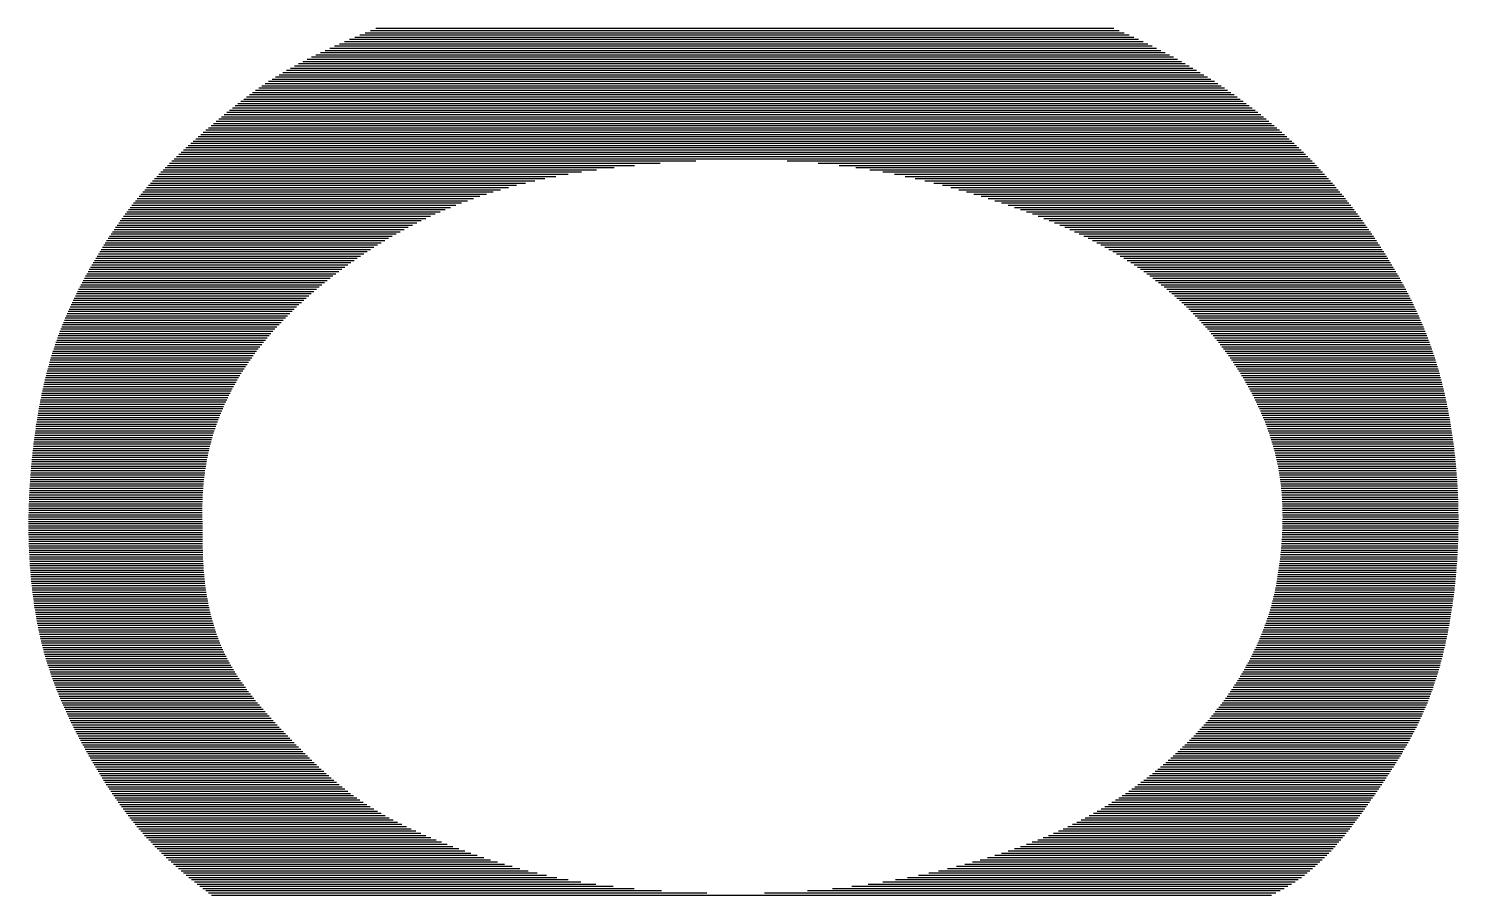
# Model space of a CAD drawing. Extents: x -4 to 6083, y -4 to 8618.
# Drawn here: x 361.67 to 405.31, y 134.04 to 160.5 of the extents above; entities that cross this region are included whole.
import ezdxf
from ezdxf.enums import TextEntityAlignment as Align

# ---------------------------------------------------------------- set-up
doc = ezdxf.new("R2010")
doc.units = 0
doc.header["$LTSCALE"] = 45
doc.header["$MEASUREMENT"] = 0
doc.layers.add('RLA-FORMATO', color=7, linetype='CONTINUOUS')
doc.layers.add('RLA-LOGO', color=7, linetype='CONTINUOUS')
doc.styles.add('ROMAND', font='romand', dxfattribs={"height": 31.5})
doc.styles.add('ROMANS', font='ROMANS.shx', dxfattribs={"height": 16.875})

# ---------------------------------------------------------------- blocks, each defined once
blk = doc.blocks.new('viñeta-rl')
at = {"layer": 'RLA-LOGO', "color": 8, "true_color": 0x707070}
for p, q in [((-99.216, 270.001), (-99.216, 266.179)), ((-99.171, 270.009), (-99.171, 266.199)), ((-99.126, 270.018), (-99.126, 266.219)), ((-99.081, 270.026), (-99.081, 266.237)), ((-99.036, 270.034), (-99.036, 266.256)), ((-98.991, 270.042), (-98.991, 266.274)), ((-98.946, 270.049), (-98.946, 266.291)), ((-98.901, 270.056), (-98.901, 266.308)), ((-98.856, 270.064), (-98.856, 266.325)), ((-98.811, 270.071), (-98.811, 266.341)), ((-98.766, 270.078), (-98.766, 266.357)), ((-98.721, 270.084), (-98.721, 266.372)), ((-98.676, 270.091), (-98.676, 266.387)), ((-98.631, 270.097), (-98.631, 266.401)), ((-98.586, 270.103), (-98.586, 266.415)), ((-98.541, 270.109), (-98.541, 266.429)), ((-98.496, 270.115), (-98.496, 266.442)), ((-98.451, 270.12), (-98.451, 266.455)), ((-98.406, 270.126), (-98.406, 266.467)), ((-98.361, 270.131), (-98.361, 266.478)), ((-98.316, 270.136), (-98.316, 266.49)), ((-98.271, 270.141), (-98.271, 266.5)), ((-98.226, 270.146), (-98.226, 266.511)), ((-98.181, 270.15), (-98.181, 266.521)), ((-98.136, 270.155), (-98.136, 266.53)), ((-98.091, 270.159), (-98.091, 266.539)), ((-98.046, 270.163), (-98.046, 266.548)), ((-98.001, 270.167), (-98.001, 266.556)), ((-97.956, 270.171), (-97.956, 266.564)), ((-97.911, 270.174), (-97.911, 266.571)), ((-97.866, 270.177), (-97.866, 266.578)), ((-97.821, 270.181), (-97.821, 266.584)), ((-97.776, 270.184), (-97.776, 266.59)), ((-97.731, 270.187), (-97.731, 266.595)), ((-97.686, 270.189), (-97.686, 266.601)), ((-97.641, 270.192), (-97.641, 266.605)), ((-97.596, 270.194), (-97.596, 266.61)), ((-97.551, 270.196), (-97.551, 266.614)), ((-97.506, 270.198), (-97.506, 266.617)), ((-97.461, 270.2), (-97.461, 266.62)), ((-97.416, 270.202), (-97.416, 266.623)), ((-97.371, 270.203), (-97.371, 266.626)), ((-97.326, 270.205), (-97.326, 266.628)), ((-97.281, 270.206), (-97.281, 266.63)), ((-97.236, 270.207), (-97.236, 266.631)), ((-97.191, 270.208), (-97.191, 266.632)), ((-97.146, 270.208), (-97.146, 266.633)), ((-97.101, 270.209), (-97.101, 266.633)), ((-97.056, 270.209), (-97.056, 266.634)), ((-97.011, 270.209), (-97.011, 266.633)), ((-96.966, 270.209), (-96.966, 266.633)), ((-96.921, 270.209), (-96.921, 266.632)), ((-96.876, 270.209), (-96.876, 266.631)), ((-96.831, 270.208), (-96.831, 266.629)), ((-96.786, 270.208), (-96.786, 266.628)), ((-96.741, 270.207), (-96.741, 266.626)), ((-96.696, 270.206), (-96.696, 266.624)), ((-96.651, 270.205), (-96.651, 266.621)), ((-96.606, 270.203), (-96.606, 266.618)), ((-96.561, 270.202), (-96.561, 266.615)), ((-96.516, 270.2), (-96.516, 266.612)), ((-96.471, 270.198), (-96.471, 266.608)), ((-96.426, 270.196), (-96.426, 266.604)), ((-96.381, 270.194), (-96.381, 266.6)), ((-96.336, 270.192), (-96.336, 266.596)), ((-96.291, 270.189), (-96.291, 266.591)), ((-96.246, 270.187), (-96.246, 266.586)), ((-96.201, 270.184), (-96.201, 266.581)), ((-96.156, 270.181), (-96.156, 266.576)), ((-96.111, 270.178), (-96.111, 266.57)), ((-96.066, 270.174), (-96.066, 266.564)), ((-96.021, 270.171), (-96.021, 266.558)), ((-95.976, 270.167), (-95.976, 266.552)), ((-95.931, 270.163), (-95.931, 266.545)), ((-95.886, 270.159), (-95.886, 266.538)), ((-95.841, 270.155), (-95.841, 266.531)), ((-95.796, 270.151), (-95.796, 266.523)), ((-95.751, 270.146), (-95.751, 266.516)), ((-95.706, 270.142), (-95.706, 266.507)), ((-95.661, 270.137), (-95.661, 266.499)), ((-95.616, 270.132), (-95.616, 266.49)), ((-95.571, 270.127), (-95.571, 266.481)), ((-95.526, 270.121), (-95.526, 266.471)), ((-95.481, 270.116), (-95.481, 266.461)), ((-95.436, 270.11), (-95.436, 266.45)), ((-95.391, 270.104), (-95.391, 266.439)), ((-95.346, 270.098), (-95.346, 266.428)), ((-95.301, 270.092), (-95.301, 266.416)), ((-95.256, 270.086), (-95.256, 266.403)), ((-95.211, 270.079), (-95.211, 266.391)), ((-95.166, 270.072), (-95.166, 266.378)), ((-95.121, 270.065), (-95.121, 266.364)), ((-95.076, 270.058), (-95.076, 266.35)), ((-95.031, 270.051), (-95.031, 266.335)), ((-94.986, 270.043), (-94.986, 266.32)), ((-94.941, 270.036), (-94.941, 266.305)), ((-94.896, 270.028), (-94.896, 266.289)), ((-94.851, 270.02), (-94.851, 266.273)), ((-94.806, 270.011), (-94.806, 266.256)), ((-94.761, 270.003), (-94.761, 266.239)), ((-100.341, 269.713), (-100.341, 265.531)), ((-100.296, 269.728), (-100.296, 265.563)), ((-100.251, 269.742), (-100.251, 265.594)), ((-100.206, 269.756), (-100.206, 265.625)), ((-100.161, 269.77), (-100.161, 265.655)), ((-100.116, 269.783), (-100.116, 265.685)), ((-100.071, 269.796), (-100.071, 265.715)), ((-100.026, 269.809), (-100.026, 265.743)), ((-99.981, 269.822), (-99.981, 265.772)), ((-99.936, 269.834), (-99.936, 265.799)), ((-99.891, 269.846), (-99.891, 265.827)), ((-99.846, 269.858), (-99.846, 265.854)), ((-99.801, 269.87), (-99.801, 265.88)), ((-99.756, 269.881), (-99.756, 265.906)), ((-99.711, 269.893), (-99.711, 265.931)), ((-99.666, 269.903), (-99.666, 265.956)), ((-99.621, 269.914), (-99.621, 265.981)), ((-99.576, 269.925), (-99.576, 266.005)), ((-99.531, 269.935), (-99.531, 266.028)), ((-99.486, 269.945), (-99.486, 266.051)), ((-99.441, 269.955), (-99.441, 266.074)), ((-99.396, 269.964), (-99.396, 266.096)), ((-99.351, 269.974), (-99.351, 266.117)), ((-99.306, 269.983), (-99.306, 266.138)), ((-99.261, 269.992), (-99.261, 266.159)), ((-94.716, 269.994), (-94.716, 266.221)), ((-94.671, 269.985), (-94.671, 266.203)), ((-94.626, 269.976), (-94.626, 266.184)), ((-94.581, 269.967), (-94.581, 266.165)), ((-94.536, 269.957), (-94.536, 266.146)), ((-94.491, 269.947), (-94.491, 266.126)), ((-94.446, 269.937), (-94.446, 266.105)), ((-94.401, 269.927), (-94.401, 266.085)), ((-94.356, 269.916), (-94.356, 266.063)), ((-94.311, 269.905), (-94.311, 266.041)), ((-94.266, 269.894), (-94.266, 266.019)), ((-94.221, 269.883), (-94.221, 265.996)), ((-94.176, 269.871), (-94.176, 265.973)), ((-94.131, 269.86), (-94.131, 265.949)), ((-94.086, 269.847), (-94.086, 265.925)), ((-94.041, 269.835), (-94.041, 265.9)), ((-93.996, 269.822), (-93.996, 265.875)), ((-93.951, 269.809), (-93.951, 265.85)), ((-93.906, 269.796), (-93.906, 265.823)), ((-93.861, 269.783), (-93.861, 265.797)), ((-93.816, 269.769), (-93.816, 265.769)), ((-93.771, 269.755), (-93.771, 265.742)), ((-93.726, 269.74), (-93.726, 265.713)), ((-93.681, 269.726), (-93.681, 265.685)), ((-93.636, 269.711), (-93.636, 265.655)), ((-101.106, 269.421), (-101.106, 264.898)), ((-101.061, 269.44), (-101.061, 264.94)), ((-101.016, 269.46), (-101.016, 264.982)), ((-100.971, 269.479), (-100.971, 265.023)), ((-100.926, 269.497), (-100.926, 265.063)), ((-100.881, 269.516), (-100.881, 265.103)), ((-100.836, 269.534), (-100.836, 265.142)), ((-100.791, 269.552), (-100.791, 265.18)), ((-100.746, 269.569), (-100.746, 265.218)), ((-100.701, 269.587), (-100.701, 265.255)), ((-100.656, 269.603), (-100.656, 265.292)), ((-100.611, 269.62), (-100.611, 265.328)), ((-100.566, 269.636), (-100.566, 265.363)), ((-100.521, 269.652), (-100.521, 265.398)), ((-100.476, 269.668), (-100.476, 265.432)), ((-100.431, 269.683), (-100.431, 265.465)), ((-100.386, 269.698), (-100.386, 265.498)), ((-93.591, 269.695), (-93.591, 265.625)), ((-93.546, 269.679), (-93.546, 265.595)), ((-93.501, 269.663), (-93.501, 265.564)), ((-93.456, 269.647), (-93.456, 265.533)), ((-93.411, 269.63), (-93.411, 265.501)), ((-93.366, 269.613), (-93.366, 265.468)), ((-93.321, 269.596), (-93.321, 265.435)), ((-93.276, 269.578), (-93.276, 265.401)), ((-93.231, 269.559), (-93.231, 265.367)), ((-93.186, 269.541), (-93.186, 265.332)), ((-93.141, 269.522), (-93.141, 265.296)), ((-93.096, 269.502), (-93.096, 265.26)), ((-93.051, 269.482), (-93.051, 265.224)), ((-93.006, 269.462), (-93.006, 265.186)), ((-92.961, 269.441), (-92.961, 265.149)), ((-92.916, 269.42), (-92.916, 265.11)), ((-101.691, 269.137), (-101.691, 264.273)), ((-101.646, 269.161), (-101.646, 264.327)), ((-101.601, 269.184), (-101.601, 264.379)), ((-101.556, 269.207), (-101.556, 264.431)), ((-101.511, 269.23), (-101.511, 264.481)), ((-101.466, 269.252), (-101.466, 264.531)), ((-101.421, 269.274), (-101.421, 264.579)), ((-101.376, 269.296), (-101.376, 264.627)), ((-101.331, 269.318), (-101.331, 264.674)), ((-101.286, 269.339), (-101.286, 264.721)), ((-101.241, 269.36), (-101.241, 264.766)), ((-101.196, 269.38), (-101.196, 264.811)), ((-101.151, 269.401), (-101.151, 264.855)), ((-92.871, 269.399), (-92.871, 265.071)), ((-92.826, 269.377), (-92.826, 265.031)), ((-92.781, 269.354), (-92.781, 264.991)), ((-92.736, 269.331), (-92.736, 264.95)), ((-92.691, 269.308), (-92.691, 264.908)), ((-92.646, 269.285), (-92.646, 264.866)), ((-92.601, 269.261), (-92.601, 264.823)), ((-92.556, 269.236), (-92.556, 264.779)), ((-92.511, 269.211), (-92.511, 264.735)), ((-92.466, 269.186), (-92.466, 264.69)), ((-92.421, 269.161), (-92.421, 264.644)), ((-92.376, 269.135), (-92.376, 264.598)), ((-102.186, 268.857), (-102.186, 263.61)), ((-102.141, 268.884), (-102.141, 263.677)), ((-102.096, 268.911), (-102.096, 263.742)), ((-102.051, 268.937), (-102.051, 263.806)), ((-102.006, 268.963), (-102.006, 263.869)), ((-101.961, 268.989), (-101.961, 263.93)), ((-101.916, 269.015), (-101.916, 263.99)), ((-101.871, 269.04), (-101.871, 264.049)), ((-101.826, 269.065), (-101.826, 264.107)), ((-101.781, 269.089), (-101.781, 264.163)), ((-101.736, 269.113), (-101.736, 264.219)), ((-92.331, 269.109), (-92.331, 264.551)), ((-92.286, 269.082), (-92.286, 264.503)), ((-92.241, 269.055), (-92.241, 264.455)), ((-92.196, 269.028), (-92.196, 264.406)), ((-92.151, 269.001), (-92.151, 264.356)), ((-92.106, 268.973), (-92.106, 264.305)), ((-92.061, 268.945), (-92.061, 264.253)), ((-92.016, 268.916), (-92.016, 264.201)), ((-91.971, 268.887), (-91.971, 264.148)), ((-91.926, 268.858), (-91.926, 264.094)), ((-102.636, 268.572), (-102.636, 262.851)), ((-102.591, 268.602), (-102.591, 262.935)), ((-102.546, 268.631), (-102.546, 263.017)), ((-102.501, 268.661), (-102.501, 263.098)), ((-102.456, 268.69), (-102.456, 263.176)), ((-102.411, 268.718), (-102.411, 263.253)), ((-102.366, 268.747), (-102.366, 263.327)), ((-102.321, 268.775), (-102.321, 263.401)), ((-102.276, 268.803), (-102.276, 263.472)), ((-102.231, 268.83), (-102.231, 263.542)), ((-91.881, 268.829), (-91.881, 264.039)), ((-91.836, 268.8), (-91.836, 263.983)), ((-91.791, 268.77), (-91.791, 263.926)), ((-91.746, 268.74), (-91.746, 263.868)), ((-91.701, 268.71), (-91.701, 263.809)), ((-91.656, 268.679), (-91.656, 263.75)), ((-91.611, 268.649), (-91.611, 263.689)), ((-91.566, 268.618), (-91.566, 263.627)), ((-91.521, 268.587), (-91.521, 263.564)), ((-91.476, 268.556), (-91.476, 263.5)), ((-103.086, 268.257), (-103.086, 261.884)), ((-103.041, 268.29), (-103.041, 261.992)), ((-102.996, 268.322), (-102.996, 262.097)), ((-102.951, 268.355), (-102.951, 262.2)), ((-102.906, 268.386), (-102.906, 262.3)), ((-102.861, 268.418), (-102.861, 262.398)), ((-102.816, 268.449), (-102.816, 262.493)), ((-102.771, 268.48), (-102.771, 262.586)), ((-102.726, 268.511), (-102.726, 262.676)), ((-102.681, 268.542), (-102.681, 262.765)), ((-91.431, 268.525), (-91.431, 263.434)), ((-91.386, 268.494), (-91.386, 263.367)), ((-91.341, 268.462), (-91.341, 263.299)), ((-91.296, 268.43), (-91.296, 263.23)), ((-91.251, 268.399), (-91.251, 263.159)), ((-91.206, 268.367), (-91.206, 263.087)), ((-91.161, 268.335), (-91.161, 263.013)), ((-91.116, 268.303), (-91.116, 262.937)), ((-91.071, 268.27), (-91.071, 262.86)), ((-103.446, 267.983), (-103.446, 260.913)), ((-103.401, 268.018), (-103.401, 261.045)), ((-103.356, 268.054), (-103.356, 261.174)), ((-103.311, 268.088), (-103.311, 261.3)), ((-103.266, 268.123), (-103.266, 261.423)), ((-103.221, 268.157), (-103.221, 261.543)), ((-103.176, 268.19), (-103.176, 261.659)), ((-103.131, 268.224), (-103.131, 261.773)), ((-91.026, 268.237), (-91.026, 262.781)), ((-90.981, 268.204), (-90.981, 262.699)), ((-90.936, 268.171), (-90.936, 262.616)), ((-90.891, 268.138), (-90.891, 262.531)), ((-90.846, 268.104), (-90.846, 262.444)), ((-90.801, 268.069), (-90.801, 262.354)), ((-90.756, 268.035), (-90.756, 262.262)), ((-90.711, 268), (-90.711, 262.167)), ((-90.666, 267.964), (-90.666, 262.07)), ((-103.806, 267.686), (-103.806, 259.71)), ((-103.761, 267.725), (-103.761, 259.878)), ((-103.716, 267.763), (-103.716, 260.041)), ((-103.671, 267.8), (-103.671, 260.197)), ((-103.626, 267.838), (-103.626, 260.349)), ((-103.581, 267.875), (-103.581, 260.496)), ((-103.536, 267.911), (-103.536, 260.638)), ((-103.491, 267.947), (-103.491, 260.778)), ((-90.621, 267.928), (-90.621, 261.969)), ((-90.576, 267.891), (-90.576, 261.866)), ((-90.531, 267.854), (-90.531, 261.76)), ((-90.486, 267.816), (-90.486, 261.65)), ((-90.441, 267.778), (-90.441, 261.537)), ((-90.396, 267.739), (-90.396, 261.421)), ((-90.351, 267.699), (-90.351, 261.3)), ((-104.121, 267.405), (-104.121, 258.236)), ((-104.076, 267.447), (-104.076, 258.495)), ((-104.031, 267.488), (-104.031, 258.732)), ((-103.986, 267.528), (-103.986, 258.951)), ((-103.941, 267.568), (-103.941, 259.156)), ((-103.896, 267.608), (-103.896, 259.35)), ((-103.851, 267.647), (-103.851, 259.534)), ((-90.306, 267.658), (-90.306, 261.176)), ((-90.261, 267.617), (-90.261, 261.047)), ((-90.216, 267.574), (-90.216, 260.913)), ((-90.171, 267.531), (-90.171, 260.774)), ((-90.126, 267.486), (-90.126, 260.63)), ((-90.081, 267.44), (-90.081, 260.481)), ((-90.036, 267.393), (-90.036, 260.325)), ((-104.436, 267.101), (-104.436, 244.171)), ((-104.391, 267.146), (-104.391, 244.123)), ((-104.346, 267.19), (-104.346, 244.076)), ((-104.301, 267.234), (-104.301, 256.549)), ((-104.256, 267.278), (-104.256, 257.182)), ((-104.211, 267.321), (-104.211, 257.606)), ((-104.166, 267.363), (-104.166, 257.945)), ((-89.991, 267.344), (-89.991, 260.163)), ((-89.946, 267.294), (-89.946, 259.994)), ((-89.901, 267.243), (-89.901, 259.816)), ((-89.856, 267.189), (-89.856, 259.63)), ((-89.811, 267.133), (-89.811, 259.433)), ((-104.706, 266.818), (-104.706, 244.464)), ((-104.661, 266.867), (-104.661, 244.414)), ((-104.616, 266.915), (-104.616, 244.365)), ((-104.571, 266.962), (-104.571, 244.315)), ((-104.526, 267.009), (-104.526, 244.267)), ((-104.481, 267.055), (-104.481, 244.218)), ((-89.766, 267.076), (-89.766, 259.223)), ((-89.721, 267.015), (-89.721, 259)), ((-89.676, 266.952), (-89.676, 258.758)), ((-89.631, 266.886), (-89.631, 258.494)), ((-89.586, 266.815), (-89.586, 258.201)), ((-104.976, 266.514), (-104.976, 244.774)), ((-104.931, 266.566), (-104.931, 244.721)), ((-104.886, 266.618), (-104.886, 244.669)), ((-104.841, 266.669), (-104.841, 244.617)), ((-104.796, 266.719), (-104.796, 244.566)), ((-104.751, 266.769), (-104.751, 244.515)), ((-89.541, 266.741), (-89.541, 257.868)), ((-89.496, 266.663), (-89.496, 257.473)), ((-89.451, 266.581), (-89.451, 256.965)), ((-105.201, 266.242), (-105.201, 245.041)), ((-105.156, 266.298), (-105.156, 244.987)), ((-105.111, 266.353), (-105.111, 244.933)), ((-105.066, 266.407), (-105.066, 244.88)), ((-105.021, 266.461), (-105.021, 244.827)), ((-89.406, 266.496), (-89.406, 256.088)), ((-89.361, 266.409), (-89.361, 244.837)), ((-105.426, 265.953), (-105.426, 245.318)), ((-105.381, 266.012), (-105.381, 245.262)), ((-105.336, 266.071), (-105.336, 245.206)), ((-105.291, 266.129), (-105.291, 245.151)), ((-105.246, 266.186), (-105.246, 245.096)), ((-105.651, 265.644), (-105.651, 245.611)), ((-105.606, 265.707), (-105.606, 245.551)), ((-105.561, 265.77), (-105.561, 245.492)), ((-105.516, 265.832), (-105.516, 245.433)), ((-105.471, 265.893), (-105.471, 245.375)), ((-105.831, 265.381), (-105.831, 245.864)), ((-105.786, 265.448), (-105.786, 245.799)), ((-105.741, 265.514), (-105.741, 245.735)), ((-105.696, 265.579), (-105.696, 245.673)), ((-106.011, 265.103), (-106.011, 246.139)), ((-105.966, 265.174), (-105.966, 246.068)), ((-105.921, 265.244), (-105.921, 245.998)), ((-105.876, 265.313), (-105.876, 245.93)), ((-106.191, 264.807), (-106.191, 246.444)), ((-106.146, 264.883), (-106.146, 246.365)), ((-106.101, 264.957), (-106.101, 246.288)), ((-106.056, 265.03), (-106.056, 246.213)), ((-106.371, 264.493), (-106.371, 246.78)), ((-106.326, 264.573), (-106.326, 246.693)), ((-106.281, 264.652), (-106.281, 246.608)), ((-106.236, 264.73), (-106.236, 246.525)), ((-106.506, 264.243), (-106.506, 247.052)), ((-106.461, 264.328), (-106.461, 246.959)), ((-106.416, 264.411), (-106.416, 246.868)), ((-106.641, 263.98), (-106.641, 247.341)), ((-106.596, 264.069), (-106.596, 247.243)), ((-106.551, 264.157), (-106.551, 247.147)), ((-106.821, 263.605), (-106.821, 247.75)), ((-106.776, 263.702), (-106.776, 247.646)), ((-106.731, 263.796), (-106.731, 247.543)), ((-106.686, 263.889), (-106.686, 247.441)), ((-106.911, 263.407), (-106.911, 247.963)), ((-106.866, 263.507), (-106.866, 247.856)), ((-107.001, 263.199), (-107.001, 248.178)), ((-106.956, 263.304), (-106.956, 248.07)), ((-89.406, 254.917), (-89.406, 244.777)), ((-104.301, 254.69), (-104.301, 244.03)), ((-104.256, 253.964), (-104.256, 243.984)), ((-89.451, 253.994), (-89.451, 244.718)), ((-104.211, 253.446), (-104.211, 243.939)), ((-89.496, 253.439), (-89.496, 244.659)), ((-104.166, 253.027), (-104.166, 243.894)), ((-89.541, 253.008), (-89.541, 244.601)), ((-104.121, 252.672), (-104.121, 243.85)), ((-89.586, 252.655), (-89.586, 244.544)), ((-104.076, 252.364), (-104.076, 243.806)), ((-89.631, 252.355), (-89.631, 244.488)), ((-104.031, 252.091), (-104.031, 243.763)), ((-89.676, 252.094), (-89.676, 244.432)), ((-103.986, 251.845), (-103.986, 243.721)), ((-89.721, 251.863), (-89.721, 244.377)), ((-103.941, 251.621), (-103.941, 243.679)), ((-103.896, 251.415), (-103.896, 243.637)), ((-89.811, 251.461), (-89.811, 244.27)), ((-89.766, 251.654), (-89.766, 244.323)), ((-103.851, 251.224), (-103.851, 243.596)), ((-89.901, 251.113), (-89.901, 244.165)), ((-89.856, 251.282), (-89.856, 244.217)), ((-103.806, 251.045), (-103.806, 243.556)), ((-103.761, 250.878), (-103.761, 243.516)), ((-89.991, 250.801), (-89.991, 244.063)), ((-89.946, 250.953), (-89.946, 244.114)), ((-103.716, 250.72), (-103.716, 243.477)), ((-103.671, 250.571), (-103.671, 243.438)), ((-90.081, 250.513), (-90.081, 243.964)), ((-90.036, 250.654), (-90.036, 244.013)), ((-103.626, 250.43), (-103.626, 243.4)), ((-103.581, 250.295), (-103.581, 243.362)), ((-90.171, 250.245), (-90.171, 243.869)), ((-90.126, 250.377), (-90.126, 243.916)), ((-103.536, 250.166), (-103.536, 243.325)), ((-103.491, 250.043), (-103.491, 243.288)), ((-90.261, 249.991), (-90.261, 243.776)), ((-90.216, 250.116), (-90.216, 243.822)), ((-103.446, 249.924), (-103.446, 243.252)), ((-103.401, 249.81), (-103.401, 243.216)), ((-103.356, 249.7), (-103.356, 243.181)), ((-90.351, 249.75), (-90.351, 243.686)), ((-90.306, 249.869), (-90.306, 243.731)), ((-103.311, 249.593), (-103.311, 243.147)), ((-103.266, 249.49), (-103.266, 243.112)), ((-103.221, 249.39), (-103.221, 243.079)), ((-90.486, 249.409), (-90.486, 243.558)), ((-90.441, 249.52), (-90.441, 243.6)), ((-90.396, 249.634), (-90.396, 243.643)), ((-103.176, 249.292), (-103.176, 243.045)), ((-103.131, 249.198), (-103.131, 243.012)), ((-103.086, 249.105), (-103.086, 242.98)), ((-90.621, 249.093), (-90.621, 243.436)), ((-90.576, 249.196), (-90.576, 243.476)), ((-90.531, 249.301), (-90.531, 243.516)), ((-103.041, 249.015), (-103.041, 242.948)), ((-102.996, 248.927), (-102.996, 242.916)), ((-102.951, 248.841), (-102.951, 242.884)), ((-90.756, 248.802), (-90.756, 243.32)), ((-90.711, 248.897), (-90.711, 243.358)), ((-90.666, 248.994), (-90.666, 243.396)), ((-102.906, 248.757), (-102.906, 242.853)), ((-102.861, 248.675), (-102.861, 242.823)), ((-102.816, 248.594), (-102.816, 242.792)), ((-102.771, 248.516), (-102.771, 242.762)), ((-90.891, 248.535), (-90.891, 243.21)), ((-90.846, 248.622), (-90.846, 243.246)), ((-90.801, 248.711), (-90.801, 243.283)), ((-102.726, 248.438), (-102.726, 242.733)), ((-102.681, 248.362), (-102.681, 242.703)), ((-102.636, 248.288), (-102.636, 242.675)), ((-102.591, 248.215), (-102.591, 242.646)), ((-91.071, 248.213), (-91.071, 243.071)), ((-91.026, 248.29), (-91.026, 243.105)), ((-90.981, 248.369), (-90.981, 243.139)), ((-90.936, 248.451), (-90.936, 243.174)), ((-102.546, 248.143), (-102.546, 242.618)), ((-102.501, 248.072), (-102.501, 242.589)), ((-102.456, 248.003), (-102.456, 242.562)), ((-102.411, 247.935), (-102.411, 242.534)), ((-91.251, 247.925), (-91.251, 242.94)), ((-91.206, 247.994), (-91.206, 242.972)), ((-91.161, 248.065), (-91.161, 243.004)), ((-91.116, 248.138), (-91.116, 243.037)), ((-102.366, 247.868), (-102.366, 242.507)), ((-102.321, 247.802), (-102.321, 242.48)), ((-102.276, 247.737), (-102.276, 242.454)), ((-102.231, 247.673), (-102.231, 242.427)), ((-102.186, 247.61), (-102.186, 242.401)), ((-91.476, 247.608), (-91.476, 242.785)), ((-91.431, 247.668), (-91.431, 242.815)), ((-91.386, 247.729), (-91.386, 242.846)), ((-91.341, 247.793), (-91.341, 242.877)), ((-91.296, 247.858), (-91.296, 242.908)), ((-102.141, 247.548), (-102.141, 242.375)), ((-102.096, 247.486), (-102.096, 242.35)), ((-102.051, 247.426), (-102.051, 242.325)), ((-102.006, 247.367), (-102.006, 242.3)), ((-101.961, 247.308), (-101.961, 242.275)), ((-91.701, 247.327), (-91.701, 242.639)), ((-91.656, 247.381), (-91.656, 242.668)), ((-91.611, 247.436), (-91.611, 242.696)), ((-91.566, 247.492), (-91.566, 242.726)), ((-91.521, 247.549), (-91.521, 242.755)), ((-101.916, 247.25), (-101.916, 242.251)), ((-101.871, 247.193), (-101.871, 242.227)), ((-101.826, 247.137), (-101.826, 242.203)), ((-101.781, 247.081), (-101.781, 242.179)), ((-101.736, 247.027), (-101.736, 242.156)), ((-91.971, 247.023), (-91.971, 242.474)), ((-91.926, 247.071), (-91.926, 242.501)), ((-91.881, 247.121), (-91.881, 242.528)), ((-91.836, 247.171), (-91.836, 242.555)), ((-91.791, 247.222), (-91.791, 242.583)), ((-91.746, 247.274), (-91.746, 242.611)), ((-101.691, 246.973), (-101.691, 242.133)), ((-101.646, 246.92), (-101.646, 242.11)), ((-101.601, 246.867), (-101.601, 242.088)), ((-101.556, 246.816), (-101.556, 242.066)), ((-101.511, 246.765), (-101.511, 242.044)), ((-92.241, 246.741), (-92.241, 242.317)), ((-92.196, 246.787), (-92.196, 242.343)), ((-92.151, 246.833), (-92.151, 242.368)), ((-92.106, 246.879), (-92.106, 242.394)), ((-92.061, 246.927), (-92.061, 242.421)), ((-92.016, 246.974), (-92.016, 242.447)), ((-101.466, 246.714), (-101.466, 242.023)), ((-101.421, 246.665), (-101.421, 242.002)), ((-101.376, 246.616), (-101.376, 241.981)), ((-101.331, 246.568), (-101.331, 241.96)), ((-101.286, 246.521), (-101.286, 241.94)), ((-101.241, 246.475), (-101.241, 241.92)), ((-92.511, 246.474), (-92.511, 242.169)), ((-92.466, 246.518), (-92.466, 242.193)), ((-92.421, 246.562), (-92.421, 242.217)), ((-92.376, 246.606), (-92.376, 242.242)), ((-92.331, 246.651), (-92.331, 242.267)), ((-92.286, 246.696), (-92.286, 242.292)), ((-101.196, 246.429), (-101.196, 241.9)), ((-101.151, 246.384), (-101.151, 241.881)), ((-101.106, 246.339), (-101.106, 241.861)), ((-101.061, 246.295), (-101.061, 241.843)), ((-101.016, 246.252), (-101.016, 241.824)), ((-100.971, 246.21), (-100.971, 241.806)), ((-100.926, 246.168), (-100.926, 241.788)), ((-92.826, 246.173), (-92.826, 242.006)), ((-92.781, 246.215), (-92.781, 242.029)), ((-92.736, 246.257), (-92.736, 242.051)), ((-92.691, 246.3), (-92.691, 242.074)), ((-92.646, 246.343), (-92.646, 242.098)), ((-92.601, 246.387), (-92.601, 242.121)), ((-92.556, 246.43), (-92.556, 242.145)), ((-100.881, 246.127), (-100.881, 241.77)), ((-100.836, 246.087), (-100.836, 241.753)), ((-100.791, 246.047), (-100.791, 241.736)), ((-100.746, 246.009), (-100.746, 241.719)), ((-100.701, 245.97), (-100.701, 241.703)), ((-100.656, 245.933), (-100.656, 241.687)), ((-100.611, 245.896), (-100.611, 241.671)), ((-100.566, 245.859), (-100.566, 241.656)), ((-93.141, 245.887), (-93.141, 241.857)), ((-93.096, 245.927), (-93.096, 241.877)), ((-93.051, 245.967), (-93.051, 241.898)), ((-93.006, 246.007), (-93.006, 241.919)), ((-92.961, 246.048), (-92.961, 241.941)), ((-92.916, 246.089), (-92.916, 241.962)), ((-92.871, 246.131), (-92.871, 241.984)), ((-100.521, 245.823), (-100.521, 241.641)), ((-100.476, 245.788), (-100.476, 241.626)), ((-100.431, 245.754), (-100.431, 241.611)), ((-100.386, 245.72), (-100.386, 241.597)), ((-100.341, 245.687), (-100.341, 241.583)), ((-100.296, 245.654), (-100.296, 241.569)), ((-100.251, 245.622), (-100.251, 241.556)), ((-100.206, 245.591), (-100.206, 241.543)), ((-93.501, 245.592), (-93.501, 241.703)), ((-93.456, 245.627), (-93.456, 241.721)), ((-93.411, 245.662), (-93.411, 241.74)), ((-93.366, 245.698), (-93.366, 241.759)), ((-93.321, 245.735), (-93.321, 241.778)), ((-93.276, 245.772), (-93.276, 241.797)), ((-93.231, 245.81), (-93.231, 241.817)), ((-93.186, 245.849), (-93.186, 241.837)), ((-100.161, 245.56), (-100.161, 241.53)), ((-100.116, 245.53), (-100.116, 241.517)), ((-100.071, 245.5), (-100.071, 241.505)), ((-100.026, 245.471), (-100.026, 241.493)), ((-99.981, 245.443), (-99.981, 241.481)), ((-99.936, 245.415), (-99.936, 241.47)), ((-99.891, 245.388), (-99.891, 241.458)), ((-99.846, 245.361), (-99.846, 241.447)), ((-99.801, 245.335), (-99.801, 241.437)), ((-99.756, 245.31), (-99.756, 241.426)), ((-99.711, 245.285), (-99.711, 241.416)), ((-93.951, 245.282), (-93.951, 241.537)), ((-93.906, 245.31), (-93.906, 241.553)), ((-93.861, 245.339), (-93.861, 241.568)), ((-93.816, 245.368), (-93.816, 241.584)), ((-93.771, 245.398), (-93.771, 241.6)), ((-93.726, 245.428), (-93.726, 241.616)), ((-93.681, 245.46), (-93.681, 241.633)), ((-93.636, 245.492), (-93.636, 241.65)), ((-93.591, 245.525), (-93.591, 241.667)), ((-93.546, 245.558), (-93.546, 241.685)), ((-99.666, 245.26), (-99.666, 241.406)), ((-99.621, 245.236), (-99.621, 241.396)), ((-99.576, 245.213), (-99.576, 241.386)), ((-99.531, 245.19), (-99.531, 241.377)), ((-99.486, 245.168), (-99.486, 241.367)), ((-99.441, 245.146), (-99.441, 241.358)), ((-99.396, 245.125), (-99.396, 241.35)), ((-99.351, 245.104), (-99.351, 241.341)), ((-99.306, 245.084), (-99.306, 241.333)), ((-99.261, 245.064), (-99.261, 241.324)), ((-99.216, 245.045), (-99.216, 241.316)), ((-99.171, 245.026), (-99.171, 241.308)), ((-99.126, 245.008), (-99.126, 241.301)), ((-99.081, 244.99), (-99.081, 241.293)), ((-94.536, 244.99), (-94.536, 241.369)), ((-94.491, 245.008), (-94.491, 241.38)), ((-94.446, 245.027), (-94.446, 241.392)), ((-94.401, 245.046), (-94.401, 241.403)), ((-94.356, 245.067), (-94.356, 241.415)), ((-94.311, 245.088), (-94.311, 241.428)), ((-94.266, 245.109), (-94.266, 241.44)), ((-94.221, 245.132), (-94.221, 241.453)), ((-94.176, 245.155), (-94.176, 241.466)), ((-94.131, 245.179), (-94.131, 241.48)), ((-94.086, 245.204), (-94.086, 241.494)), ((-94.041, 245.229), (-94.041, 241.508)), ((-93.996, 245.255), (-93.996, 241.523)), ((-99.036, 244.973), (-99.036, 241.286)), ((-98.991, 244.956), (-98.991, 241.279)), ((-98.946, 244.94), (-98.946, 241.272)), ((-98.901, 244.924), (-98.901, 241.265)), ((-98.856, 244.909), (-98.856, 241.259)), ((-98.811, 244.894), (-98.811, 241.252)), ((-98.766, 244.88), (-98.766, 241.246)), ((-98.721, 244.866), (-98.721, 241.24)), ((-98.676, 244.852), (-98.676, 241.234)), ((-98.631, 244.839), (-98.631, 241.228)), ((-98.586, 244.827), (-98.586, 241.222)), ((-98.541, 244.815), (-98.541, 241.217)), ((-98.496, 244.803), (-98.496, 241.212)), ((-98.451, 244.792), (-98.451, 241.206)), ((-98.406, 244.781), (-98.406, 241.201)), ((-98.361, 244.771), (-98.361, 241.196)), ((-98.316, 244.761), (-98.316, 241.192)), ((-98.271, 244.752), (-98.271, 241.187)), ((-98.226, 244.743), (-98.226, 241.182)), ((-98.181, 244.734), (-98.181, 241.178)), ((-98.136, 244.726), (-98.136, 241.174)), ((-98.091, 244.718), (-98.091, 241.17)), ((-98.046, 244.711), (-98.046, 241.166)), ((-98.001, 244.704), (-98.001, 241.162)), ((-97.956, 244.698), (-97.956, 241.158)), ((-97.911, 244.692), (-97.911, 241.155)), ((-95.841, 244.689), (-95.841, 241.161)), ((-95.796, 244.694), (-95.796, 241.165)), ((-95.751, 244.699), (-95.751, 241.17)), ((-95.706, 244.704), (-95.706, 241.174)), ((-95.661, 244.71), (-95.661, 241.179)), ((-95.616, 244.716), (-95.616, 241.184)), ((-95.571, 244.723), (-95.571, 241.189)), ((-95.526, 244.729), (-95.526, 241.194)), ((-95.481, 244.736), (-95.481, 241.2)), ((-95.436, 244.744), (-95.436, 241.206)), ((-95.391, 244.752), (-95.391, 241.212)), ((-95.346, 244.76), (-95.346, 241.218)), ((-95.301, 244.769), (-95.301, 241.224)), ((-95.256, 244.778), (-95.256, 241.231)), ((-95.211, 244.788), (-95.211, 241.237)), ((-95.166, 244.798), (-95.166, 241.245)), ((-95.121, 244.808), (-95.121, 241.252)), ((-95.076, 244.819), (-95.076, 241.259)), ((-95.031, 244.83), (-95.031, 241.267)), ((-94.986, 244.842), (-94.986, 241.275)), ((-94.941, 244.855), (-94.941, 241.283)), ((-94.896, 244.867), (-94.896, 241.292)), ((-94.851, 244.881), (-94.851, 241.301)), ((-94.806, 244.895), (-94.806, 241.31)), ((-94.761, 244.909), (-94.761, 241.319)), ((-94.716, 244.924), (-94.716, 241.328)), ((-94.671, 244.94), (-94.671, 241.338)), ((-94.626, 244.956), (-94.626, 241.348)), ((-94.581, 244.973), (-94.581, 241.359)), ((-97.866, 244.686), (-97.866, 241.151)), ((-97.821, 244.681), (-97.821, 241.148)), ((-97.776, 244.676), (-97.776, 241.145)), ((-97.731, 244.671), (-97.731, 241.142)), ((-97.686, 244.667), (-97.686, 241.139)), ((-97.641, 244.664), (-97.641, 241.136)), ((-97.596, 244.66), (-97.596, 241.134)), ((-97.551, 244.658), (-97.551, 241.132)), ((-97.506, 244.655), (-97.506, 241.129)), ((-97.461, 244.653), (-97.461, 241.127)), ((-97.416, 244.651), (-97.416, 241.125)), ((-97.371, 244.65), (-97.371, 241.124)), ((-97.326, 244.649), (-97.326, 241.122)), ((-97.281, 244.648), (-97.281, 241.121)), ((-97.236, 244.648), (-97.236, 241.119)), ((-97.191, 244.648), (-97.191, 241.118)), ((-97.146, 244.648), (-97.146, 241.117)), ((-97.101, 244.648), (-97.101, 241.116)), ((-97.056, 244.648), (-97.056, 241.116)), ((-97.011, 244.649), (-97.011, 241.115)), ((-96.966, 244.65), (-96.966, 241.115)), ((-96.921, 244.65), (-96.921, 241.115)), ((-96.876, 244.651), (-96.876, 241.115)), ((-96.831, 244.652), (-96.831, 241.115)), ((-96.786, 244.653), (-96.786, 241.115)), ((-96.741, 244.653), (-96.741, 241.115)), ((-96.696, 244.654), (-96.696, 241.116)), ((-96.651, 244.654), (-96.651, 241.117)), ((-96.606, 244.655), (-96.606, 241.118)), ((-96.561, 244.655), (-96.561, 241.119)), ((-96.516, 244.655), (-96.516, 241.12)), ((-96.471, 244.655), (-96.471, 241.122)), ((-96.426, 244.656), (-96.426, 241.123)), ((-96.381, 244.657), (-96.381, 241.125)), ((-96.336, 244.658), (-96.336, 241.127)), ((-96.291, 244.659), (-96.291, 241.13)), ((-96.246, 244.661), (-96.246, 241.132)), ((-96.201, 244.663), (-96.201, 241.134)), ((-96.156, 244.665), (-96.156, 241.137)), ((-96.111, 244.668), (-96.111, 241.14)), ((-96.066, 244.671), (-96.066, 241.143)), ((-96.021, 244.674), (-96.021, 241.146)), ((-95.976, 244.677), (-95.976, 241.15)), ((-95.931, 244.681), (-95.931, 241.153)), ((-95.886, 244.685), (-95.886, 241.157))]:
    blk.add_line(p, q, dxfattribs=at)
at = {"layer": 'RLA-FORMATO', "color": 4, "style": 'ROMAND'}
for tag, p in [('DESAR', (-1255.783, 233.263)), ('PRELIM', (-1123.111, 233.263)), ('PROP', (-989.639, 233.263)), ('CONST', (-823.737, 233.263))]:
    blk.add_attdef(tag, p, '', height=16, dxfattribs=at)
at = {"layer": 'RLA-FORMATO', "color": 2, "style": 'ROMANS'}
for tag, p, height in [('REVNO1', (-1394.08, 180.648), 10), ('DETNO1', (-1358.401, 180.648), 10), ('FECHA1', (-880.483, 180.648), 10), ('REVNO2', (-1394.08, 155.648), 10), ('DETNO2', (-1358.401, 155.648), 10), ('FECHA2', (-880.483, 155.648), 10), ('REVNO3', (-1394.08, 130.649), 10), ('DETNO3', (-1358.401, 130.649), 10), ('FECHA3', (-880.483, 130.649), 10), ('REVNO4', (-1394.08, 105.649), 10), ('DETNO4', (-1358.401, 105.649), 10), ('FECHA4', (-880.483, 105.649), 10), ('REVNO5', (-1394.08, 80.649), 11.25), ('DETNO5', (-1358.401, 80.649), 10), ('FECHA5', (-880.483, 80.649), 10), ('REVNO6', (-1392.274, 55.649), 10), ('DETNO6', (-1356.594, 55.649), 10), ('FECHA6', (-878.676, 55.649), 10), ('INGENIERO', (-741.067, 33.399), 10), ('DIBUJANTE', (-571.615, 33.401), 10), ('REVNO7', (-1394.08, 30.65), 10), ('DETNO7', (-1358.401, 30.65), 10), ('FECHA7', (-880.483, 30.65), 10), ('REVNO8', (-1394.08, 8.603), 10), ('DETNO8', (-1358.401, 8.603), 10), ('FECHA8', (-880.483, 8.603), 10), ('PROYECTISTA', (-740.886, 4.812), 10), ('INGENIERO', (-568.569, 4.615), 10)]:
    blk.add_attdef(tag, p, '', height=height, dxfattribs=at)
for tag, p in [('PERSNO1', (-946.608, 180.648)), ('PERSNO2', (-946.608, 155.648)), ('PERSNO3', (-946.608, 130.649)), ('PERSNO4', (-946.608, 105.649)), ('PERSNO5', (-946.608, 80.649)), ('PERSNO6', (-946.608, 55.649)), ('PERSNO7', (-946.608, 30.65)), ('PERSNO8', (-946.608, 8.603))]:
    blk.add_attdef(tag, text='', height=10, dxfattribs=at).set_placement(p, align=Align.CENTER)
at = {"layer": 'RLA-FORMATO', "color": 5, "style": 'ROMAND'}
blk.add_attdef('PROYECTO', text='', height=16.9, dxfattribs=at).set_placement((-289.167, 165.033), align=Align.MIDDLE)
for tag, p in [('TITULO1', (-567.962, 108.18)), ('TITULO2', (-567.962, 74.225))]:
    blk.add_attdef(tag, p, '', height=20, dxfattribs=at)
at = {"layer": 'RLA-FORMATO', "color": 2, "style": 'ROMANS'}
for tag, p in [('NOMARCH', (-1424.041, 5.527)), ('FECHA', (-1406.947, 5.527))]:
    blk.add_attdef(tag, p, '', height=11.25, rotation=90, dxfattribs=at)
at = {"layer": 'RLA-FORMATO', "color": 5, "style": 'ROMAND', "width": 0.967839}
blk.add_attdef('NUMERO', text='', height=24, dxfattribs=at).set_placement((-290.268, 13.329), (-62.411, 13.329), align=Align.FIT)
at = {"layer": 'RLA-FORMATO', "color": 5, "style": 'ROMAND', "flags": 12}
blk.add_attdef('REVISION', text='', height=24, dxfattribs=at).set_placement((-24.501, 25.329), align=Align.MIDDLE)

msp = doc.modelspace()

# ---------------------------------------------------------------- block references
at = {"layer": 'RLA-FORMATO', "xscale": 1.5, "yscale": 1.5, "zscale": 1.5, "rotation": 270}
msp.add_blockref('viñeta-rl', (0, 0), dxfattribs=at)

doc.saveas('drawing.dxf')
